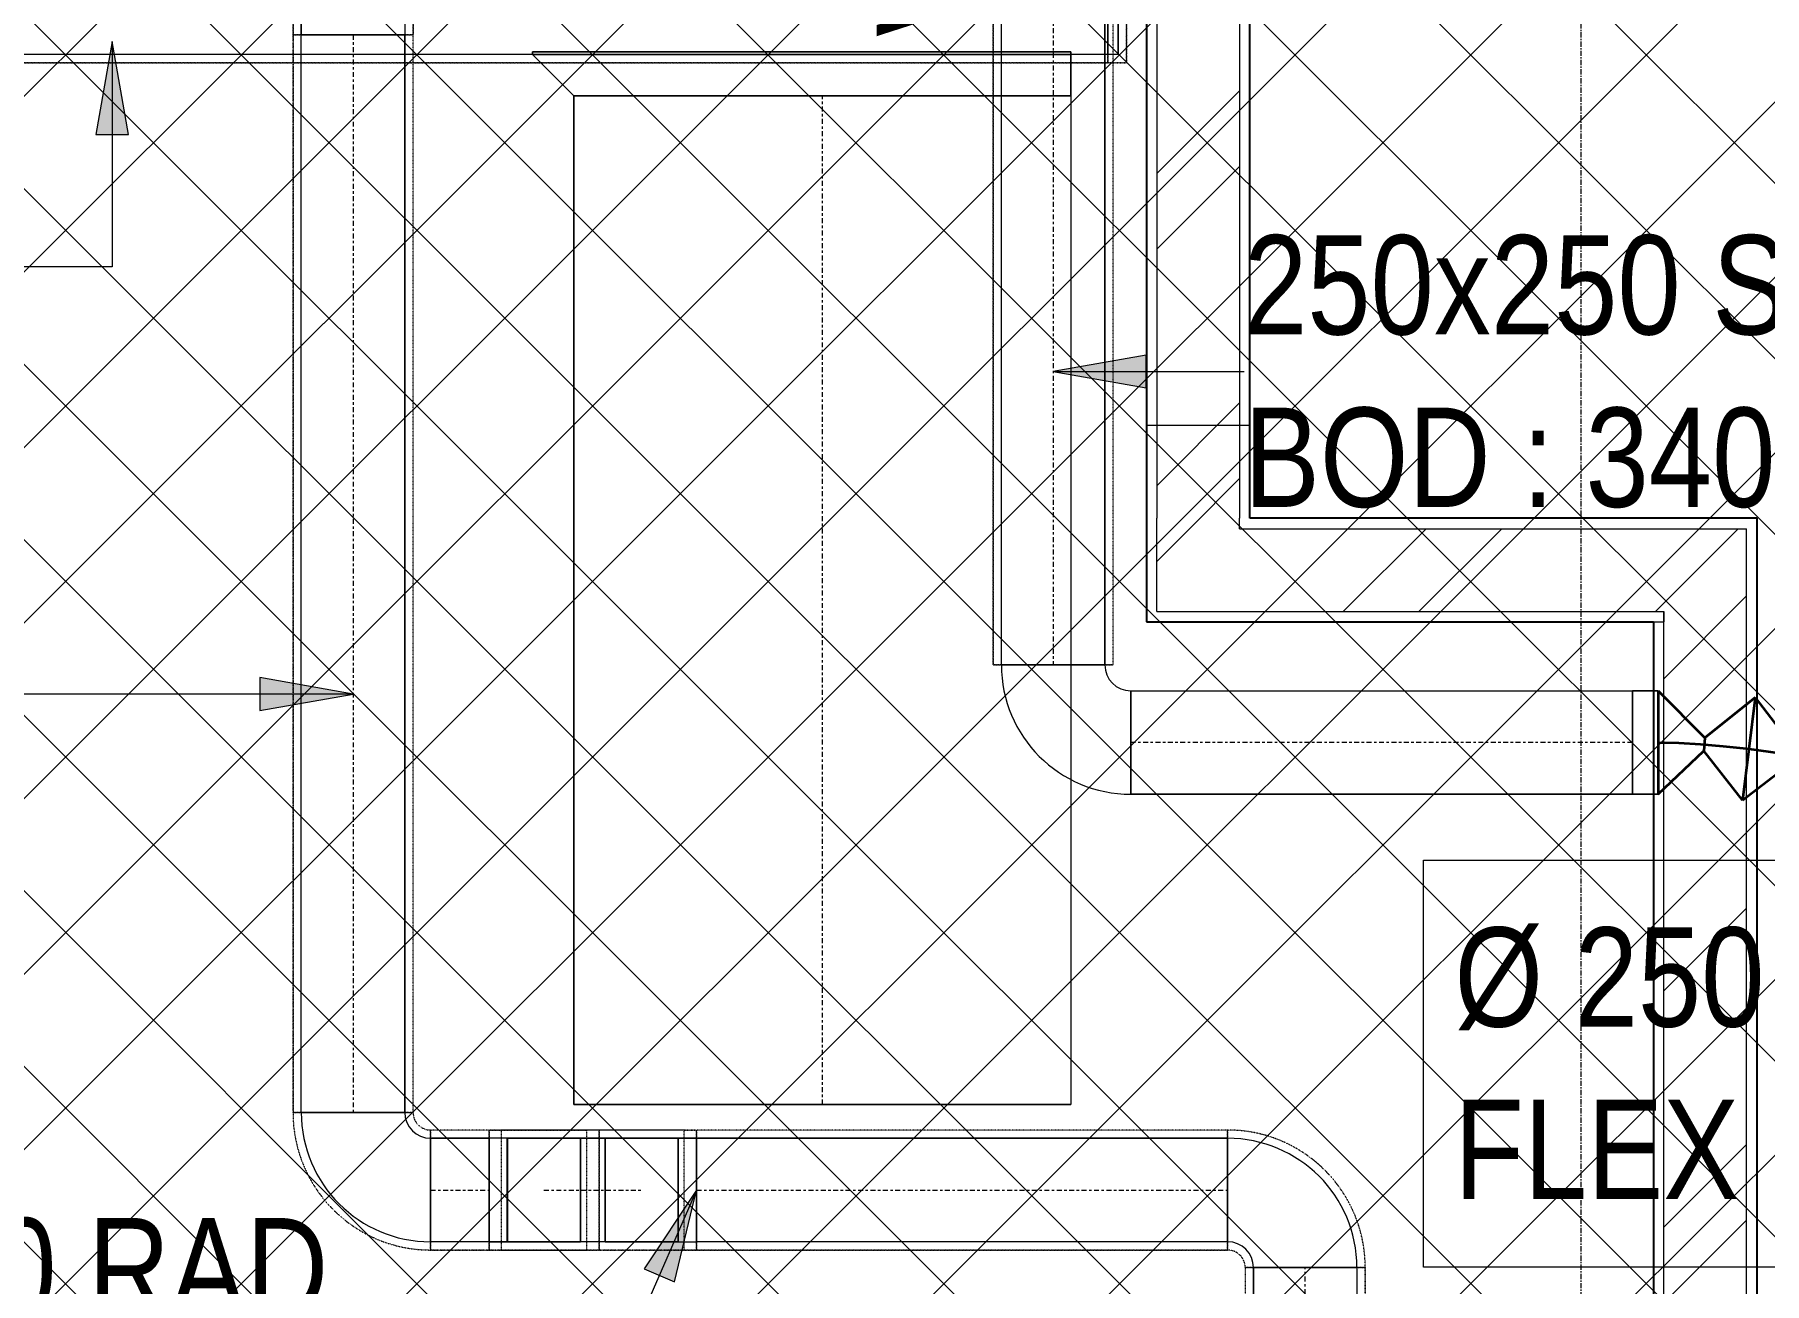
# Model space of a CAD drawing. Header units: inches. Extents: x -83664 to 20107, y -47222 to 19398.
# Drawn here: x -49708 to -45529, y -16489 to -13470 of the extents above; entities that cross this region are included whole.
import ezdxf

# ---------------------------------------------------------------- set-up
doc = ezdxf.new("R2010")
doc.units = ezdxf.units.IN
doc.header["$MEASUREMENT"] = 0
for name, pattern in [('Center', [29.999999, 12, -6, 6, -6]), ('Grid Line', [22.225, 12.7, -3.175, 3.175, -3.175]), ('Hidden 0_50', [1.0584, 0.5292, -0.5292])]:
    doc.linetypes.add(name, pattern=pattern)
for name, color, linetype, lineweight in [('A-DETL-GENF', 7, 'Continuous', 9), ('A-WALL', 7, 'Continuous', 9), ('A-WALL-PATT', 7, 'Continuous', 25), ('G-ANNO-TEXT', 7, 'Continuous', 9), ('M-HVAC-DUCT-CNTR', 7, 'Center', 9), ('M-HVAC-DUCT-IDEN', 7, 'Continuous', 18), ('S-GRID', 7, 'Continuous', 9)]:
    doc.layers.add(name, color=color, linetype=linetype, lineweight=lineweight)
doc.layers.add('M-HVAC-DUCT', color=7, linetype='Continuous', lineweight=9, true_color=0xffe97f)
doc.layers.add('M-HVAC-DUCT-PATT', color=7, linetype='Continuous', lineweight=35, true_color=0x007f00)
doc.styles.add('Arial Narrow_21', font='ARIALN.TTF', dxfattribs={"height": 240})
pattern_1 = [(0, (0, 0), (1219.2, 304.8), [50.292, -864.108, 50.292, -864.108, -4876.8]), (0, (0, 0), (1219.2, 304.8), [-1828.8, 50.292, -1778.508, 50.292, -864.108, -2133.6]), (0, (0, 0), (1219.2, 304.8), [-4572, 50.292, -559.308, 50.292, -1473.708]), (120, (457.2, 152.4), (-873.56454, 903.4582), [50.292, -864.108, 50.292, -864.108, -4876.8]), (120, (457.2, 152.4), (-873.56454, 903.4582), [-1828.8, 50.292, -1778.508, 50.292, -864.108, -2133.6]), (120, (457.2, 152.4), (-873.56454, 903.4582), [-4572, 50.292, -559.308, 50.292, -1473.708]), (240, (609.6, 762), (-345.63546, -1208.2582), [50.292, -864.108, 50.292, -864.108, -4876.8]), (240, (609.6, 762), (-345.63546, -1208.2582), [-1828.8, 50.292, -1778.508, 50.292, -864.108, -2133.6]), (240, (609.6, 762), (-345.63546, -1208.2582), [-4572, 50.292, -559.308, 50.292, -1473.708])]
pattern_2 = [(45, (0, 0), (-377.1708, 377.1708), []), (45, (0, 571.5), (-377.1708, 377.1708), [])]

# ---------------------------------------------------------------- blocks, each defined once
blk = doc.blocks.new('M_Rec Endcap - Standard-V94-FIRST FLOOR AC CONDITIONING LAYOUT - PART A')
at = {"layer": 'M-HVAC-DUCT', "color": 6, "true_color": 0xff00ff}
for p, q in [((0, 725), (0, -725)), ((0, -725), (0, 725)), ((0, 725), (25, 725)), ((25, 725), (0, 725)), ((25, 725), (25, -725)), ((25, -725), (25, 725)), ((25, -725), (0, -725)), ((25, -725), (0, -725))]:
    blk.add_line(p, q, dxfattribs=at)
blk = doc.blocks.new('TEMW-ME-DMP-Volume Control Damper - Standard-7399624-FIRST FLOOR AC CONDITIONING LAYOUT - PART A')
at = {"layer": 'M-HVAC-DUCT', "color": 6, "true_color": 0xff00ff}
for p, q in [((-165.1, 163.1), (-165.1, 169.45)), ((-152.4, 169.45), (-165.1, 169.45)), ((0, 169.45), (-152.4, 169.45)), ((-152.4, 169.45), (0, 169.45)), ((12.7, 169.45), (0, 169.45)), ((12.7, 169.45), (12.7, 163.1)), ((-165.1, 163.1), (-152.4, 163.1)), ((0, 163.1), (-152.4, 163.1)), ((-152.4, 163.1), (0, 163.1)), ((-6.35, 125), (-6.35, 163.1)), ((6.35, 163.1), (-6.35, 163.1)), ((6.35, 163.1), (-6.35, 163.1)), ((0, 163.1), (12.7, 163.1)), ((6.35, 163.1), (6.35, 125)), ((-76.2, 125), (-76.2, -125)), ((-76.2, -125), (-76.2, 125)), ((76.2, 125), (-76.2, 125)), ((-76.2, 125), (76.2, 125)), ((-76.2, 125), (76.2, 125)), ((-6.35, 125), (6.35, 125)), ((-6.35, 125), (6.35, 125)), ((76.2, 125), (76.2, -125)), ((76.2, -125), (76.2, 125)), ((-76.2, -125), (76.2, -125)), ((-76.2, -125), (76.2, -125)), ((-76.2, -125), (76.2, -125))]:
    blk.add_line(p, q, dxfattribs=at)
blk = doc.blocks.new('M_Rec Tap - Beveled - Standard-8348708-FIRST FLOOR AC CONDITIONING LAYOUT - PART A')
at = {"layer": 'M-HVAC-DUCT', "color": 6, "true_color": 0xff00ff}
for p, q in [((100, 600), (-6.096, 600)), ((-6.096, 600), (100, 600)), ((-6.096, 600), (-6.096, -700)), ((-6.096, -700), (-6.096, 600)), ((100, 600), (100, -600)), ((100, -600), (100, 600)), ((0, -700), (100, -600)), ((0, -700), (100, -600)), ((-6.096, -700), (0, -700)), ((0, -700), (-6.096, -700))]:
    blk.add_line(p, q, dxfattribs=at)
blk = doc.blocks.new('M_Rectangular to Round Transition - Angle - 45 Degree-V158-FIRST FLOOR AC CONDITIONING LAYOUT - PART A')
at = {"layer": 'M-HVAC-DUCT', "color": 30, "true_color": 0xff7f00}
for p, q in [((0, 125), (62.5, 125)), ((62.5, 125), (0, 125)), ((0, 125), (0, -125)), ((0, -125), (0, 125)), ((62.5, 0), (62.5, 125)), ((62.5, 0), (62.5, 125)), ((62.5, -125), (62.5, 0)), ((62.5, -125), (62.5, 0)), ((0, -125), (62.5, -125)), ((62.5, -125), (0, -125))]:
    blk.add_line(p, q, dxfattribs=at)
blk = doc.blocks.new('M_Rec Elbow - Radius - 0_75W-7373917-FIRST FLOOR AC CONDITIONING LAYOUT - PART A')
at = {"layer": 'M-HVAC-DUCT', "color": 30, "true_color": 0xff7f00}
for p, q in [((-125, 187.5), (125, 187.5)), ((125, 187.5), (-125, 187.5)), ((-187.5, 125), (-187.5, -125)), ((-187.5, -125), (-187.5, 125))]:
    blk.add_line(p, q, dxfattribs=at)
for radius in [62.5, 62.5, 312.5, 312.5]:
    blk.add_arc((-187.5, 187.5), radius, 270, 0, dxfattribs=at)
blk = doc.blocks.new('M_Rec Elbow - Radius - 0_75W-V97-FIRST FLOOR AC CONDITIONING LAYOUT - PART A')
at = {"layer": 'M-HVAC-DUCT', "color": 6, "true_color": 0xff00ff}
for p, q in [((-125, 187.5), (125, 187.5)), ((125, 187.5), (-125, 187.5)), ((-187.5, 125), (-187.5, -125)), ((-187.5, -125), (-187.5, 125))]:
    blk.add_line(p, q, dxfattribs=at)
for radius in [62.5, 62.5, 312.5, 312.5]:
    blk.add_arc((-187.5, 187.5), radius, 270, 0, dxfattribs=at)
blk = doc.blocks.new('M_Rec Elbow - Radius - 0_75W-8296107-FIRST FLOOR AC CONDITIONING LAYOUT - PART A')
at = {"layer": 'M-HVAC-DUCT', "color": 6, "true_color": 0xff00ff}
for p, q in [((102269.7, 88620.8), (102519.7, 88620.8)), ((102519.7, 88620.8), (102269.7, 88620.8)), ((102269.7, 88620.8), (102269.7, 88576.6)), ((102269.7, 88399.8), (102269.7, 88620.8)), ((102519.7, 88576.6), (102519.7, 88620.8)), ((102519.7, 88399.8), (102519.7, 88620.8)), ((102269.7, 88576.6), (102269.7, 88399.8)), ((102519.7, 88576.6), (102269.7, 88576.6)), ((102519.7, 88399.8), (102519.7, 88576.6)), ((102269.7, 88399.8), (102519.7, 88399.8))]:
    blk.add_line(p, q, dxfattribs=at)
blk = doc.blocks.new('M_Rec Elbow - Radius - 0_75W-V152-FIRST FLOOR AC CONDITIONING LAYOUT - PART A')
at = {"layer": 'M-HVAC-DUCT', "color": 6, "true_color": 0xff00ff}
for p, q in [((102269.7, 87689.7), (102269.7, 87866.5)), ((102269.7, 87866.5), (102519.7, 87866.5)), ((102269.7, 87866.5), (102269.7, 87645.5)), ((102519.7, 87866.5), (102519.7, 87689.7)), ((102519.7, 87866.5), (102519.7, 87645.5)), ((102519.7, 87689.7), (102269.7, 87689.7)), ((102269.7, 87689.7), (102269.7, 87645.5)), ((102519.7, 87645.5), (102519.7, 87689.7)), ((102519.7, 87645.5), (102269.7, 87645.5)), ((102269.7, 87645.5), (102519.7, 87645.5))]:
    blk.add_line(p, q, dxfattribs=at)
blk = doc.blocks.new('TEMW-SMBZ-HO-BM-HVAC-00002_rvt-1-FIRST FLOOR AC CONDITIONING LAYOUT - PART A')
at = {"layer": 'M-HVAC-DUCT', "color": 6, "linetype": 'Hidden 0_50', "true_color": 0xff00ff}
for p, q in [((104341.5, 84833.9), (104341.5, 86323.9)), ((104341.5, 86323.9), (104341.5, 84833.9)), ((104341.5, 84833.9), (104341.5, 86323.9)), ((104341.5, 86323.9), (104341.5, 84833.9)), ((104386.5, 84833.9), (104386.5, 86323.9)), ((104386.5, 86323.9), (104386.5, 84833.9)), ((102373, 85053.7), (102373, 84901.3)), ((102373, 84901.3), (102373, 85053.7)), ((102663, 84901.3), (102663, 85053.7)), ((102663, 85053.7), (102663, 84901.3)), ((102373, 84901.3), (102663, 84901.3)), ((102663, 84901.3), (102373, 84901.3)), ((102373, 84901.3), (102663, 84901.3)), ((102663, 84901.3), (102373, 84901.3)), ((102373, 84901.3), (102373, 82296.9)), ((102373, 82296.9), (102373, 84901.3)), ((102663, 82296.9), (102663, 84901.3)), ((102663, 82296.9), (102663, 84901.3)), ((100591.4, 84833.9), (104341.5, 84833.9)), ((104341.5, 84833.9), (100591.4, 84833.9)), ((104386.5, 84833.9), (104341.5, 84833.9)), ((104341.5, 84833.9), (104386.5, 84833.9)), ((102373, 82296.9), (102663, 82296.9)), ((102663, 82296.9), (102373, 82296.9)), ((102663, 82296.9), (102373, 82296.9)), ((102373, 82296.9), (102663, 82296.9)), ((102705.5, 81964.4), (102705.5, 82254.4)), ((102705.5, 82254.4), (102705.5, 81964.4)), ((102705.5, 81964.4), (102705.5, 82254.4)), ((102705.5, 82254.4), (102705.5, 81964.4)), ((102846.6, 82254.4), (102705.5, 82254.4)), ((102846.6, 82254.4), (102705.5, 82254.4)), ((102846.6, 81964.4), (102846.6, 82254.4)), ((102846.6, 82254.4), (102846.6, 81964.4)), ((103081.7, 82254.4), (102846.6, 82254.4)), ((102846.6, 82254.4), (102876.6, 82254.4)), ((102846.6, 82254.4), (102846.6, 81964.4)), ((102846.6, 82254.4), (102846.6, 81964.4)), ((102876.6, 82254.4), (103081.7, 82254.4)), ((102876.6, 81964.4), (102876.6, 82254.4)), ((102876.6, 81964.4), (102876.6, 82254.4)), ((102876.6, 82254.4), (103081.7, 82254.4)), ((103112.8, 82254.4), (102876.6, 82254.4)), ((103081.7, 82254.4), (103081.7, 81964.4)), ((103081.7, 82254.4), (103081.7, 81964.4)), ((103317.8, 82254.4), (103081.7, 82254.4)), ((103317.8, 82254.4), (103112.8, 82254.4)), ((103112.8, 82254.4), (103112.8, 81964.4)), ((103317.8, 82254.4), (103112.8, 82254.4)), ((103347.9, 82254.4), (103112.8, 82254.4)), ((103112.8, 81964.4), (103112.8, 82254.4)), ((103317.8, 81964.4), (103317.8, 82254.4)), ((103317.8, 82254.4), (103347.9, 82254.4)), ((103317.8, 81964.4), (103317.8, 82254.4)), ((103347.9, 81964.4), (103347.9, 82254.4)), ((103347.9, 82254.4), (103347.9, 81964.4)), ((104630.5, 82254.4), (103347.9, 82254.4)), ((104630.5, 82254.4), (103347.9, 82254.4)), ((103347.9, 82254.4), (103347.9, 81964.4)), ((103347.9, 81964.4), (103347.9, 82254.4)), ((104630.5, 81964.4), (104630.5, 82254.4)), ((104630.5, 82254.4), (104630.5, 81964.4)), ((104630.5, 82254.4), (104630.5, 81964.4)), ((104630.5, 81964.4), (104630.5, 82254.4)), ((102705.5, 81964.4), (102846.6, 81964.4)), ((102846.6, 81964.4), (102705.5, 81964.4)), ((102876.6, 81964.4), (102846.6, 81964.4)), ((102846.6, 81964.4), (103081.7, 81964.4)), ((103081.7, 81964.4), (102876.6, 81964.4)), ((103081.7, 81964.4), (102876.6, 81964.4)), ((102876.6, 81964.4), (103112.8, 81964.4)), ((103317.8, 81964.4), (103081.7, 81964.4)), ((103112.8, 81964.4), (103317.8, 81964.4)), ((103112.8, 81964.4), (103347.9, 81964.4)), ((103112.8, 81964.4), (103317.8, 81964.4)), ((103347.9, 81964.4), (103317.8, 81964.4)), ((103347.9, 81964.4), (104630.5, 81964.4)), ((104630.5, 81964.4), (103347.9, 81964.4)), ((104963, 81921.9), (104673, 81921.9)), ((104673, 81921.9), (104963, 81921.9)), ((104673, 81921.9), (104673, 78888)), ((104673, 81921.9), (104673, 78888)), ((104673, 81921.9), (104963, 81921.9)), ((104963, 81921.9), (104673, 81921.9)), ((104963, 78888), (104963, 81921.9)), ((104963, 81921.9), (104963, 78888))]:
    blk.add_line(p, q, dxfattribs=at)
at = {"layer": 'M-HVAC-DUCT', "color": 6, "true_color": 0xff00ff}
for p, q in [((104341.5, 86303.9), (104341.5, 84853.9)), ((104341.5, 84853.9), (104341.5, 86303.9)), ((102643, 84901.3), (102393, 84901.3)), ((102393, 84901.3), (102643, 84901.3)), ((102393, 82296.9), (102393, 84901.3)), ((102393, 82296.9), (102393, 84901.3)), ((102643, 84901.3), (102643, 82296.9)), ((102643, 82296.9), (102643, 84901.3)), ((104341.5, 84853.9), (100591.4, 84853.9)), ((104341.5, 84853.9), (100591.4, 84853.9)), ((102951.7, 84860), (102951.7, 84853.9)), ((104251.7, 84860), (102951.7, 84860)), ((102951.7, 84860), (104251.7, 84860)), ((102951.7, 84853.9), (102951.7, 84860)), ((104251.7, 84853.9), (102951.7, 84853.9)), ((102951.7, 84853.9), (104251.7, 84853.9)), ((104251.7, 84853.9), (104251.7, 84860)), ((104251.7, 84860), (104251.7, 84853.9)), ((103051.7, 84753.9), (104251.7, 84753.9)), ((104251.7, 84753.9), (103051.7, 84753.9)), ((103051.7, 82316), (103051.7, 84753.9)), ((103051.7, 84753.9), (103051.7, 82316)), ((104251.7, 84753.9), (104251.7, 82316)), ((104251.7, 84753.9), (104251.7, 82316)), ((103051.7, 82316), (104251.7, 82316)), ((104251.7, 82316), (103051.7, 82316)), ((102643, 82296.9), (102393, 82296.9)), ((102393, 82296.9), (102643, 82296.9)), ((102705.5, 82234.4), (102705.5, 81984.4)), ((102705.5, 81984.4), (102705.5, 82234.4)), ((102705.5, 82234.4), (102846.6, 82234.4)), ((102846.6, 82234.4), (102705.5, 82234.4)), ((102846.6, 82234.4), (102846.6, 81984.4)), ((102846.6, 81984.4), (102846.6, 82234.4)), ((102890.7, 81984.4), (102890.7, 82234.4)), ((102890.7, 82234.4), (103067.5, 82234.4)), ((103126.9, 82234.4), (102890.7, 82234.4)), ((103067.5, 82234.4), (103067.5, 81984.4)), ((103067.5, 82234.4), (103303.7, 82234.4)), ((103303.7, 82234.4), (103126.9, 82234.4)), ((103126.9, 82234.4), (103126.9, 81984.4)), ((103303.7, 81984.4), (103303.7, 82234.4)), ((103347.9, 82234.4), (103347.9, 81984.4)), ((103347.9, 81984.4), (103347.9, 82234.4)), ((103347.9, 82234.4), (104630.5, 82234.4)), ((104630.5, 82234.4), (103347.9, 82234.4)), ((104630.5, 82234.4), (104630.5, 81984.4)), ((104630.5, 81984.4), (104630.5, 82234.4)), ((102846.6, 81984.4), (102705.5, 81984.4)), ((102846.6, 81984.4), (102705.5, 81984.4)), ((103067.5, 81984.4), (102890.7, 81984.4)), ((103126.9, 81984.4), (102890.7, 81984.4)), ((103303.7, 81984.4), (103067.5, 81984.4)), ((103126.9, 81984.4), (103303.7, 81984.4)), ((104630.5, 81984.4), (103347.9, 81984.4)), ((104630.5, 81984.4), (103347.9, 81984.4)), ((104693, 81921.9), (104943, 81921.9)), ((104943, 81921.9), (104693, 81921.9)), ((104693, 78888), (104693, 81921.9)), ((104693, 81921.9), (104693, 78888)), ((104943, 81921.9), (104943, 78888)), ((104943, 81921.9), (104943, 78888))]:
    blk.add_line(p, q, dxfattribs=at)
at = {"layer": 'M-HVAC-DUCT', "color": 30, "linetype": 'Hidden 0_50', "true_color": 0xff7f00}
for p, q in [((104064.1, 85187.3), (104064.1, 83378.4)), ((104064.1, 83378.4), (104064.1, 85187.3)), ((104354.1, 83378.4), (104354.1, 85187.3)), ((104354.1, 83378.4), (104354.1, 85187.3)), ((104064.1, 83378.4), (104354.1, 83378.4)), ((104354.1, 83378.4), (104064.1, 83378.4))]:
    blk.add_line(p, q, dxfattribs=at)
at = {"layer": 'M-HVAC-DUCT', "color": 30, "true_color": 0xff7f00}
for p, q in [((104084.1, 83378.4), (104084.1, 85187.3)), ((104084.1, 83378.4), (104084.1, 85187.3)), ((104334.1, 85187.3), (104334.1, 83378.4)), ((104334.1, 83378.4), (104334.1, 85187.3)), ((104334.1, 83378.4), (104084.1, 83378.4)), ((104084.1, 83378.4), (104334.1, 83378.4)), ((104396.6, 83065.9), (104396.6, 83315.9)), ((104396.6, 83315.9), (104396.6, 83065.9)), ((104396.6, 83315.9), (105608.3, 83315.9)), ((104396.6, 83315.9), (105608.3, 83315.9)), ((105608.3, 83065.9), (105608.3, 83315.9)), ((105608.3, 83315.9), (105608.3, 83065.9)), ((105608.3, 83065.9), (104396.6, 83065.9)), ((104396.6, 83065.9), (105608.3, 83065.9))]:
    blk.add_line(p, q, dxfattribs=at)
at = {"layer": 'M-HVAC-DUCT', "color": 6, "linetype": 'Hidden 0_50', "true_color": 0xff00ff}
for centre, radius, start, end in [((102705.5, 82296.9), 332.5, 180, 270), ((102705.5, 82296.9), 332.5, 180, 270), ((102705.5, 82296.9), 42.5, 180, 270), ((102705.5, 82296.9), 42.5, 180, 270), ((104630.5, 81921.9), 332.5, 0, 90), ((104630.5, 81921.9), 332.5, 0, 90), ((104630.5, 81921.9), 42.5, 0, 90), ((104630.5, 81921.9), 42.5, 0, 90)]:
    blk.add_arc(centre, radius, start, end, dxfattribs=at)
at = {"layer": 'M-HVAC-DUCT-CNTR', "color": 30, "true_color": 0xff7f00}
for p, q in [((104209.1, 85187.3), (104209.1, 83378.4)), ((105608.3, 83190.9), (104396.6, 83190.9))]:
    blk.add_line(p, q, dxfattribs=at)
at = {"layer": 'M-HVAC-DUCT-CNTR', "color": 6, "true_color": 0xff00ff}
for p, q in [((102518, 84901.3), (102518, 82296.9)), ((103651.7, 82316), (103651.7, 84753.9)), ((102705.5, 82109.4), (102846.6, 82109.4)), ((102979.1, 82109.4), (103215.3, 82109.4)), ((103347.9, 82109.4), (104630.5, 82109.4)), ((104818, 78888), (104818, 81921.9))]:
    blk.add_line(p, q, dxfattribs=at)
at = {"layer": 'M-HVAC-DUCT-CNTR', "color": 30, "linetype": 'Continuous', "lineweight": 35, "true_color": 0xff7f00}
blk.add_open_spline([(105670.8, 83190.9), (106189.5, 83190.9), (107159.8, 82849.8), (107159.8, 82849.8)], degree=3, dxfattribs=at)
at = {"layer": 'M-HVAC-DUCT-PATT', "color": 30, "true_color": 0xff7f00}
for p, q in [((105670.8, 83315.9), (105783.5, 83202)), ((105670.8, 83315.9), (105670.8, 83065.9)), ((105670.8, 83315.9), (105670.8, 83065.9)), ((105904.7, 83299.6), (105783.5, 83202)), ((105904.7, 83299.6), (105874, 83051.5)), ((105904.7, 83299.6), (105874, 83051.5)), ((105904.7, 83299.6), (105999.9, 83175.3)), ((105783.5, 83202), (105781, 83171)), ((105670.8, 83065.9), (105781, 83171)), ((105874, 83051.5), (105781, 83171)), ((105874, 83051.5), (105995, 83144.6))]:
    blk.add_line(p, q, dxfattribs=at)
at = {"layer": 'M-HVAC-DUCT', "color": 6, "linetype": 'Hidden 0_50', "lineweight": 9, "true_color": 0xff00ff}
for name, p in [('M_Rec Endcap - Standard-V94-FIRST FLOOR AC CONDITIONING LAYOUT - PART A', (104341.5, 85578.9)), ('M_Rectangular to Round Transition - Angle - 45 Degree-V158-FIRST FLOOR AC CONDITIONING LAYOUT - PART A', (105608.3, 83190.9))]:
    blk.add_blockref(name, p, dxfattribs=at)
at = {"layer": 'M-HVAC-DUCT', "color": 6, "linetype": 'Hidden 0_50', "lineweight": 9, "true_color": 0xff00ff, "extrusion": (0, 0, -1), "rotation": 270}
blk.add_blockref('TEMW-ME-DMP-Volume Control Damper - Standard-7399624-FIRST FLOOR AC CONDITIONING LAYOUT - PART A', (-102518, 84977.5), dxfattribs=at)
at = {"layer": 'M-HVAC-DUCT', "color": 6, "linetype": 'Hidden 0_50', "lineweight": 9, "true_color": 0xff00ff}
for name, p, rotation in [('M_Rec Tap - Beveled - Standard-8348708-FIRST FLOOR AC CONDITIONING LAYOUT - PART A', (103651.7, 84853.9), 270), ('M_Rec Elbow - Radius - 0_75W-7373917-FIRST FLOOR AC CONDITIONING LAYOUT - PART A', (104209.1, 83190.9), 270), ('M_Rec Elbow - Radius - 0_75W-V97-FIRST FLOOR AC CONDITIONING LAYOUT - PART A', (102518, 82109.4), 270), ('M_Rec Elbow - Radius - 0_75W-8296107-FIRST FLOOR AC CONDITIONING LAYOUT - PART A', (191467.4, -20285.3), 90), ('M_Rec Elbow - Radius - 0_75W-V152-FIRST FLOOR AC CONDITIONING LAYOUT - PART A', (190993.4, -20285.3), 90), ('M_Rec Elbow - Radius - 0_75W-V97-FIRST FLOOR AC CONDITIONING LAYOUT - PART A', (104818, 82109.4), 90)]:
    blk.add_blockref(name, p, dxfattribs=dict(at, rotation=rotation))
blk = doc.blocks.new('TEMW-SMBZ-HO-BM-HVAC-00002_rvt-2-FIRST FLOOR AC CONDITIONING LAYOUT - PART A')
at = {"layer": 'M-HVAC-DUCT', "color": 6, "linetype": 'Hidden 0_50', "true_color": 0xff00ff}
for p, q in [((104341.5, 84833.9), (104341.5, 86323.9)), ((104341.5, 86323.9), (104341.5, 84833.9)), ((104341.5, 84833.9), (104341.5, 86323.9)), ((104341.5, 86323.9), (104341.5, 84833.9)), ((104386.5, 84833.9), (104386.5, 86323.9)), ((104386.5, 86323.9), (104386.5, 84833.9)), ((102373, 85053.7), (102373, 84901.3)), ((102373, 84901.3), (102373, 85053.7)), ((102663, 84901.3), (102663, 85053.7)), ((102663, 85053.7), (102663, 84901.3)), ((102373, 84901.3), (102663, 84901.3)), ((102663, 84901.3), (102373, 84901.3)), ((102373, 84901.3), (102663, 84901.3)), ((102663, 84901.3), (102373, 84901.3)), ((102373, 84901.3), (102373, 82296.9)), ((102373, 82296.9), (102373, 84901.3)), ((102663, 82296.9), (102663, 84901.3)), ((102663, 82296.9), (102663, 84901.3)), ((100591.4, 84833.9), (104341.5, 84833.9)), ((104341.5, 84833.9), (100591.4, 84833.9)), ((104386.5, 84833.9), (104341.5, 84833.9)), ((104341.5, 84833.9), (104386.5, 84833.9)), ((102373, 82296.9), (102663, 82296.9)), ((102663, 82296.9), (102373, 82296.9)), ((102663, 82296.9), (102373, 82296.9)), ((102373, 82296.9), (102663, 82296.9)), ((102705.5, 81964.4), (102705.5, 82254.4)), ((102705.5, 82254.4), (102705.5, 81964.4)), ((102705.5, 81964.4), (102705.5, 82254.4)), ((102705.5, 82254.4), (102705.5, 81964.4)), ((102846.6, 82254.4), (102705.5, 82254.4)), ((102846.6, 82254.4), (102705.5, 82254.4)), ((102846.6, 81964.4), (102846.6, 82254.4)), ((102846.6, 82254.4), (102846.6, 81964.4)), ((103081.7, 82254.4), (102846.6, 82254.4)), ((102846.6, 82254.4), (102876.6, 82254.4)), ((102846.6, 82254.4), (102846.6, 81964.4)), ((102846.6, 82254.4), (102846.6, 81964.4)), ((102876.6, 82254.4), (103081.7, 82254.4)), ((102876.6, 81964.4), (102876.6, 82254.4)), ((102876.6, 81964.4), (102876.6, 82254.4)), ((102876.6, 82254.4), (103081.7, 82254.4)), ((103112.8, 82254.4), (102876.6, 82254.4)), ((103081.7, 82254.4), (103081.7, 81964.4)), ((103081.7, 82254.4), (103081.7, 81964.4)), ((103317.8, 82254.4), (103081.7, 82254.4)), ((103317.8, 82254.4), (103112.8, 82254.4)), ((103112.8, 82254.4), (103112.8, 81964.4)), ((103317.8, 82254.4), (103112.8, 82254.4)), ((103347.9, 82254.4), (103112.8, 82254.4)), ((103112.8, 81964.4), (103112.8, 82254.4)), ((103317.8, 81964.4), (103317.8, 82254.4)), ((103317.8, 82254.4), (103347.9, 82254.4)), ((103317.8, 81964.4), (103317.8, 82254.4)), ((103347.9, 81964.4), (103347.9, 82254.4)), ((103347.9, 82254.4), (103347.9, 81964.4)), ((104630.5, 82254.4), (103347.9, 82254.4)), ((104630.5, 82254.4), (103347.9, 82254.4)), ((103347.9, 82254.4), (103347.9, 81964.4)), ((103347.9, 81964.4), (103347.9, 82254.4)), ((104630.5, 81964.4), (104630.5, 82254.4)), ((104630.5, 82254.4), (104630.5, 81964.4)), ((104630.5, 82254.4), (104630.5, 81964.4)), ((104630.5, 81964.4), (104630.5, 82254.4)), ((102705.5, 81964.4), (102846.6, 81964.4)), ((102846.6, 81964.4), (102705.5, 81964.4)), ((102876.6, 81964.4), (102846.6, 81964.4)), ((102846.6, 81964.4), (103081.7, 81964.4)), ((103081.7, 81964.4), (102876.6, 81964.4)), ((103081.7, 81964.4), (102876.6, 81964.4)), ((102876.6, 81964.4), (103112.8, 81964.4)), ((103317.8, 81964.4), (103081.7, 81964.4)), ((103112.8, 81964.4), (103317.8, 81964.4)), ((103112.8, 81964.4), (103347.9, 81964.4)), ((103112.8, 81964.4), (103317.8, 81964.4)), ((103347.9, 81964.4), (103317.8, 81964.4)), ((103347.9, 81964.4), (104630.5, 81964.4)), ((104630.5, 81964.4), (103347.9, 81964.4)), ((104963, 81921.9), (104673, 81921.9)), ((104673, 81921.9), (104963, 81921.9)), ((104673, 81921.9), (104673, 78888)), ((104673, 81921.9), (104673, 78888)), ((104673, 81921.9), (104963, 81921.9)), ((104963, 81921.9), (104673, 81921.9)), ((104963, 78888), (104963, 81921.9)), ((104963, 81921.9), (104963, 78888))]:
    blk.add_line(p, q, dxfattribs=at)
at = {"layer": 'M-HVAC-DUCT', "color": 6, "true_color": 0xff00ff}
for p, q in [((104341.5, 86303.9), (104341.5, 84853.9)), ((104341.5, 84853.9), (104341.5, 86303.9)), ((102643, 84901.3), (102393, 84901.3)), ((102393, 84901.3), (102643, 84901.3)), ((102393, 82296.9), (102393, 84901.3)), ((102393, 82296.9), (102393, 84901.3)), ((102643, 84901.3), (102643, 82296.9)), ((102643, 82296.9), (102643, 84901.3)), ((104341.5, 84853.9), (100591.4, 84853.9)), ((104341.5, 84853.9), (100591.4, 84853.9)), ((102951.7, 84860), (102951.7, 84853.9)), ((104251.7, 84860), (102951.7, 84860)), ((102951.7, 84860), (104251.7, 84860)), ((102951.7, 84853.9), (102951.7, 84860)), ((104251.7, 84853.9), (102951.7, 84853.9)), ((102951.7, 84853.9), (104251.7, 84853.9)), ((104251.7, 84853.9), (104251.7, 84860)), ((104251.7, 84860), (104251.7, 84853.9)), ((103051.7, 84753.9), (104251.7, 84753.9)), ((104251.7, 84753.9), (103051.7, 84753.9)), ((103051.7, 82316), (103051.7, 84753.9)), ((103051.7, 84753.9), (103051.7, 82316)), ((104251.7, 84753.9), (104251.7, 82316)), ((104251.7, 84753.9), (104251.7, 82316)), ((103051.7, 82316), (104251.7, 82316)), ((104251.7, 82316), (103051.7, 82316)), ((102643, 82296.9), (102393, 82296.9)), ((102393, 82296.9), (102643, 82296.9)), ((102705.5, 82234.4), (102705.5, 81984.4)), ((102705.5, 81984.4), (102705.5, 82234.4)), ((102705.5, 82234.4), (102846.6, 82234.4)), ((102846.6, 82234.4), (102705.5, 82234.4)), ((102846.6, 82234.4), (102846.6, 81984.4)), ((102846.6, 81984.4), (102846.6, 82234.4)), ((102890.7, 81984.4), (102890.7, 82234.4)), ((102890.7, 82234.4), (103067.5, 82234.4)), ((103126.9, 82234.4), (102890.7, 82234.4)), ((103067.5, 82234.4), (103067.5, 81984.4)), ((103067.5, 82234.4), (103303.7, 82234.4)), ((103303.7, 82234.4), (103126.9, 82234.4)), ((103126.9, 82234.4), (103126.9, 81984.4)), ((103303.7, 81984.4), (103303.7, 82234.4)), ((103347.9, 82234.4), (103347.9, 81984.4)), ((103347.9, 81984.4), (103347.9, 82234.4)), ((103347.9, 82234.4), (104630.5, 82234.4)), ((104630.5, 82234.4), (103347.9, 82234.4)), ((104630.5, 82234.4), (104630.5, 81984.4)), ((104630.5, 81984.4), (104630.5, 82234.4)), ((102846.6, 81984.4), (102705.5, 81984.4)), ((102846.6, 81984.4), (102705.5, 81984.4)), ((103067.5, 81984.4), (102890.7, 81984.4)), ((103126.9, 81984.4), (102890.7, 81984.4)), ((103303.7, 81984.4), (103067.5, 81984.4)), ((103126.9, 81984.4), (103303.7, 81984.4)), ((104630.5, 81984.4), (103347.9, 81984.4)), ((104630.5, 81984.4), (103347.9, 81984.4)), ((104693, 81921.9), (104943, 81921.9)), ((104943, 81921.9), (104693, 81921.9)), ((104693, 78888), (104693, 81921.9)), ((104693, 81921.9), (104693, 78888)), ((104943, 81921.9), (104943, 78888)), ((104943, 81921.9), (104943, 78888))]:
    blk.add_line(p, q, dxfattribs=at)
at = {"layer": 'M-HVAC-DUCT', "color": 30, "linetype": 'Hidden 0_50', "true_color": 0xff7f00}
for p, q in [((104064.1, 85187.3), (104064.1, 83378.4)), ((104064.1, 83378.4), (104064.1, 85187.3)), ((104354.1, 83378.4), (104354.1, 85187.3)), ((104354.1, 83378.4), (104354.1, 85187.3)), ((104064.1, 83378.4), (104354.1, 83378.4)), ((104354.1, 83378.4), (104064.1, 83378.4))]:
    blk.add_line(p, q, dxfattribs=at)
at = {"layer": 'M-HVAC-DUCT', "color": 30, "true_color": 0xff7f00}
for p, q in [((104084.1, 83378.4), (104084.1, 85187.3)), ((104084.1, 83378.4), (104084.1, 85187.3)), ((104334.1, 85187.3), (104334.1, 83378.4)), ((104334.1, 83378.4), (104334.1, 85187.3)), ((104334.1, 83378.4), (104084.1, 83378.4)), ((104084.1, 83378.4), (104334.1, 83378.4)), ((104396.6, 83065.9), (104396.6, 83315.9)), ((104396.6, 83315.9), (104396.6, 83065.9)), ((104396.6, 83315.9), (105608.3, 83315.9)), ((104396.6, 83315.9), (105608.3, 83315.9)), ((105608.3, 83065.9), (105608.3, 83315.9)), ((105608.3, 83315.9), (105608.3, 83065.9)), ((105608.3, 83065.9), (104396.6, 83065.9)), ((104396.6, 83065.9), (105608.3, 83065.9))]:
    blk.add_line(p, q, dxfattribs=at)
at = {"layer": 'M-HVAC-DUCT', "color": 6, "linetype": 'Hidden 0_50', "true_color": 0xff00ff}
for centre, radius, start, end in [((102705.5, 82296.9), 332.5, 180, 270), ((102705.5, 82296.9), 332.5, 180, 270), ((102705.5, 82296.9), 42.5, 180, 270), ((102705.5, 82296.9), 42.5, 180, 270), ((104630.5, 81921.9), 332.5, 0, 90), ((104630.5, 81921.9), 332.5, 0, 90), ((104630.5, 81921.9), 42.5, 0, 90), ((104630.5, 81921.9), 42.5, 0, 90)]:
    blk.add_arc(centre, radius, start, end, dxfattribs=at)
at = {"layer": 'M-HVAC-DUCT-CNTR', "color": 30, "true_color": 0xff7f00}
for p, q in [((104209.1, 85187.3), (104209.1, 83378.4)), ((105608.3, 83190.9), (104396.6, 83190.9))]:
    blk.add_line(p, q, dxfattribs=at)
at = {"layer": 'M-HVAC-DUCT-CNTR', "color": 6, "true_color": 0xff00ff}
for p, q in [((102518, 84901.3), (102518, 82296.9)), ((103651.7, 82316), (103651.7, 84753.9)), ((102705.5, 82109.4), (102846.6, 82109.4)), ((102979.1, 82109.4), (103215.3, 82109.4)), ((103347.9, 82109.4), (104630.5, 82109.4)), ((104818, 78888), (104818, 81921.9))]:
    blk.add_line(p, q, dxfattribs=at)
at = {"layer": 'M-HVAC-DUCT-CNTR', "color": 30, "linetype": 'Continuous', "lineweight": 35, "true_color": 0xff7f00}
blk.add_open_spline([(105670.8, 83190.9), (106189.5, 83190.9), (107159.8, 82849.8), (107159.8, 82849.8)], degree=3, dxfattribs=at)
at = {"layer": 'M-HVAC-DUCT-PATT', "color": 30, "true_color": 0xff7f00}
for p, q in [((105670.8, 83315.9), (105783.5, 83202)), ((105670.8, 83315.9), (105670.8, 83065.9)), ((105670.8, 83315.9), (105670.8, 83065.9)), ((105904.7, 83299.6), (105783.5, 83202)), ((105904.7, 83299.6), (105874, 83051.5)), ((105904.7, 83299.6), (105874, 83051.5)), ((105904.7, 83299.6), (105999.9, 83175.3)), ((105783.5, 83202), (105781, 83171)), ((105670.8, 83065.9), (105781, 83171)), ((105874, 83051.5), (105781, 83171)), ((105874, 83051.5), (105995, 83144.6))]:
    blk.add_line(p, q, dxfattribs=at)
at = {"layer": 'M-HVAC-DUCT', "color": 6, "linetype": 'Hidden 0_50', "lineweight": 9, "true_color": 0xff00ff}
for name, p in [('M_Rec Endcap - Standard-V94-FIRST FLOOR AC CONDITIONING LAYOUT - PART A', (104341.5, 85578.9)), ('M_Rectangular to Round Transition - Angle - 45 Degree-V158-FIRST FLOOR AC CONDITIONING LAYOUT - PART A', (105608.3, 83190.9))]:
    blk.add_blockref(name, p, dxfattribs=at)
at = {"layer": 'M-HVAC-DUCT', "color": 6, "linetype": 'Hidden 0_50', "lineweight": 9, "true_color": 0xff00ff, "extrusion": (0, 0, -1), "rotation": 270}
blk.add_blockref('TEMW-ME-DMP-Volume Control Damper - Standard-7399624-FIRST FLOOR AC CONDITIONING LAYOUT - PART A', (-102518, 84977.5), dxfattribs=at)
at = {"layer": 'M-HVAC-DUCT', "color": 6, "linetype": 'Hidden 0_50', "lineweight": 9, "true_color": 0xff00ff}
for name, p, rotation in [('M_Rec Tap - Beveled - Standard-8348708-FIRST FLOOR AC CONDITIONING LAYOUT - PART A', (103651.7, 84853.9), 270), ('M_Rec Elbow - Radius - 0_75W-7373917-FIRST FLOOR AC CONDITIONING LAYOUT - PART A', (104209.1, 83190.9), 270), ('M_Rec Elbow - Radius - 0_75W-V97-FIRST FLOOR AC CONDITIONING LAYOUT - PART A', (102518, 82109.4), 270), ('M_Rec Elbow - Radius - 0_75W-8296107-FIRST FLOOR AC CONDITIONING LAYOUT - PART A', (191467.4, -20285.3), 90), ('M_Rec Elbow - Radius - 0_75W-V152-FIRST FLOOR AC CONDITIONING LAYOUT - PART A', (190993.4, -20285.3), 90), ('M_Rec Elbow - Radius - 0_75W-V97-FIRST FLOOR AC CONDITIONING LAYOUT - PART A', (104818, 82109.4), 90)]:
    blk.add_blockref(name, p, dxfattribs=dict(at, rotation=rotation))
blk = doc.blocks.new('SMBZ_Hospital Arch Model_2026_01_29_rvt-1-FIRST FLOOR AC CONDITIONING LAYOUT - PART A')
at = {"layer": 'A-WALL-PATT', "lineweight": 9, "true_color": 0xbbbbbb}
h = blk.add_hatch(dxfattribs=at)
h.set_pattern_fill('FP_12', color=9, style=0, pattern_type=2)
h.set_pattern_definition(pattern_2)
h.paths.add_polyline_path([(104459.4, 83707.7), (104659.4, 83707.7), (104659.4, 86607.7), (104459.4, 86607.7), (104459.4, 83732.7)])
h = blk.add_hatch(dxfattribs=at)
h.set_pattern_fill('FP_13', color=9, style=0, pattern_type=2)
h.set_pattern_definition(pattern_1)
h.paths.add_polyline_path([(104659.4, 83732.7), (104684.4, 83732.7), (104684.4, 86382.7), (104659.4, 86382.7), (104659.4, 83939.4)])
h = blk.add_hatch(dxfattribs=at)
h.set_pattern_fill('FP_12', color=9, style=0, pattern_type=2)
h.set_pattern_definition(pattern_2)
h.paths.add_polyline_path([(105224.9, 83507.7), (105684.4, 83507.7), (105684.4, 83707.7), (104459.4, 83707.7), (104459.4, 83507.7)])
h = blk.add_hatch(dxfattribs=at)
h.set_pattern_fill('FP_13', color=9, style=0, pattern_type=2)
h.set_pattern_definition(pattern_1)
h.paths.add_polyline_path([(105684.4, 83707.7), (105884.4, 83707.7), (105884.4, 83732.7), (104659.4, 83732.7), (104659.4, 83707.7), (105659.4, 83707.7)])
h = blk.add_hatch(dxfattribs=at)
h.set_pattern_fill('FP_12', color=9, style=0, pattern_type=2)
h.set_pattern_definition(pattern_2)
h.paths.add_polyline_path([(105709.4, 57932.7), (105709.4, 59448.1), (105859.4, 59448.1), (105859.4, 57932.7), (105884.4, 57932.7), (105884.4, 83707.7), (105684.4, 83707.7), (105684.4, 57932.7)])
h.paths.add_polyline_path([(105847.3, 62670.6), (105709.4, 62670.6), (105709.4, 64220.6), (105859.4, 64220.6), (105859.4, 62670.6)])
h.paths.add_polyline_path([(105859.4, 65380.5), (105709.4, 65380.5), (105709.4, 65654.5), (105859.4, 65654.5)])
h.paths.add_polyline_path([(105859.4, 66975.6), (105709.4, 66975.6), (105709.4, 67249.6), (105859.4, 67249.6)])
h.paths.add_polyline_path([(105859.4, 76550.8), (105709.4, 76550.8), (105709.4, 78200.8), (105859.4, 78200.8)])
h.paths.add_polyline_path([(105859.4, 80347.3), (105709.4, 80347.3), (105709.4, 81171.3), (105859.4, 81171.3)])
h = blk.add_hatch(dxfattribs=at)
h.set_pattern_fill('FP_13', color=9, style=0, pattern_type=2)
h.set_pattern_definition(pattern_1)
h.paths.add_polyline_path([(105884.4, 57932.7), (105909.4, 57932.7), (105909.4, 83732.7), (105884.4, 83732.7), (105884.4, 58109.2)])
h = blk.add_hatch(dxfattribs=at)
h.set_pattern_fill('FP_13', color=9, style=0, pattern_type=2)
h.set_pattern_definition(pattern_1)
h.paths.add_polyline_path([(105684.4, 57932.7), (105684.4, 83482.7), (105659.4, 83482.7), (105659.4, 57932.7)])
at = {"layer": 'A-WALL', "color": 9, "lineweight": 25, "true_color": 0xbbbbbb}
for p, q in [((104434.4, 86632.7), (104434.4, 83732.7)), ((104684.4, 83732.7), (104684.4, 86382.7)), ((104434.4, 83732.7), (104434.4, 83507.7)), ((105659.4, 83732.7), (104684.4, 83732.7)), ((105884.4, 83732.7), (105659.4, 83732.7)), ((105909.4, 83732.7), (105884.4, 83732.7)), ((105909.4, 61182.7), (105909.4, 83732.7)), ((104434.4, 83507.7), (104434.4, 83482.7)), ((104434.4, 83482.7), (105659.4, 83482.7)), ((105659.4, 83482.7), (105659.4, 80032.7))]:
    blk.add_line(p, q, dxfattribs=at)
at = {"layer": 'A-WALL', "color": 9, "true_color": 0xbbbbbb}
for p, q in [((104459.4, 86607.7), (104459.4, 83732.7)), ((104659.4, 86382.7), (104659.4, 83732.7)), ((104434.4, 86157.7), (104434.4, 83957.7)), ((104684.4, 83957.7), (104684.4, 86157.7)), ((104434.4, 83957.7), (104684.4, 83957.7)), ((104434.4, 83957.7), (104684.4, 83957.7)), ((104434.4, 83957.7), (104434.4, 83732.7)), ((104684.4, 83732.7), (104684.4, 83957.7)), ((104434.4, 83482.7), (104434.4, 83732.7)), ((104459.4, 83707.7), (104459.4, 83732.7)), ((104459.4, 83507.7), (104459.4, 83707.7)), ((104659.4, 83707.7), (104659.4, 83732.7)), ((104659.4, 83707.7), (105659.4, 83707.7)), ((105659.4, 83732.7), (104684.4, 83732.7)), ((105659.4, 83732.7), (105909.4, 83732.7)), ((105659.4, 83707.7), (105684.4, 83707.7)), ((105684.4, 83707.7), (105884.4, 83707.7)), ((105884.4, 61182.7), (105884.4, 83707.7)), ((105909.4, 61182.7), (105909.4, 83732.7)), ((104459.4, 83507.7), (105659.4, 83507.7)), ((105659.4, 83507.7), (105684.4, 83507.7)), ((105684.4, 83482.7), (105684.4, 83507.7)), ((105684.4, 83507.7), (105684.4, 83482.7)), ((104434.4, 83482.7), (105659.4, 83482.7)), ((105659.4, 83482.7), (105659.4, 80032.7)), ((105659.4, 83482.7), (105684.4, 83482.7)), ((105684.4, 61182.7), (105684.4, 83482.7))]:
    blk.add_line(p, q, dxfattribs=at)

msp = doc.modelspace()

# ---------------------------------------------------------------- hatches: boundary and pattern name
at = {"layer": 'A-DETL-GENF', "true_color": 0xff0000}
h = msp.add_hatch(dxfattribs=at)
h.set_pattern_fill('FP_59', color=1, style=0, pattern_type=2)
h.set_pattern_definition([(45, (-151456.65, -98372.2), (-212.13203, 212.13203), []), (135, (-151456.65, -98372.2), (-212.13203, -212.13203), [])])
h.paths.add_polyline_path([(-62993, -37189.5), (-27297.3, -37189.5), (-27297.3, -98.4), (-62993, -98.4), (-62993, -33333)])
at = {"layer": 'M-HVAC-DUCT-IDEN', "lineweight": 9}
for points in [[(-49520.5, -13487), (-49560.2, -13712), (-49480.8, -13712)], [(-47247.6, -14284.8), (-47022.6, -14324.5), (-47022.6, -14245.1)], [(-48938.7, -15064.2), (-49163.7, -15024.5), (-49163.7, -15103.9)], [(-48108.8, -16262.8), (-48235.1, -16453.2), (-48162.4, -16484.9)]]:
    msp.add_hatch(color=256, dxfattribs=at).paths.add_polyline_path(points)

# ---------------------------------------------------------------- linework, layer by layer
at = {"layer": 'G-ANNO-TEXT', "flags": 128}
msp.add_lwpolyline([(-46353.2, -15465.5), (-45405.9, -15465.5), (-45405.9, -16449.5), (-46353.2, -16449.5)], close=True, dxfattribs=at)
at = {"layer": 'M-HVAC-DUCT-IDEN', "lineweight": 9}
for p, q in [((-49520.5, -13487), (-49560.2, -13712)), ((-49480.8, -13712), (-49520.5, -13487)), ((-49520.5, -13487), (-49520.5, -14031.4)), ((-49560.2, -13712), (-49480.8, -13712)), ((-49520.5, -14031.4), (-49909.2, -14031.4)), ((-47022.6, -14245.1), (-47247.6, -14284.8)), ((-47022.6, -14324.5), (-47022.6, -14245.1)), ((-47247.6, -14284.8), (-47022.6, -14324.5)), ((-47247.6, -14284.8), (-46786.5, -14284.8)), ((-48938.7, -15064.2), (-49163.7, -15024.5)), ((-49163.7, -15024.5), (-49163.7, -15103.9)), ((-48938.7, -15064.2), (-50067.1, -15064.2)), ((-49163.7, -15103.9), (-48938.7, -15064.2)), ((-48108.8, -16262.8), (-48282.1, -16660.1)), ((-48108.8, -16262.8), (-48235.1, -16453.2)), ((-48162.4, -16484.9), (-48108.8, -16262.8)), ((-48235.1, -16453.2), (-48162.4, -16484.9))]:
    msp.add_line(p, q, dxfattribs=at)
at = {"layer": 'S-GRID', "color": 254, "linetype": 'Grid Line', "true_color": 0xdcdcdc}
msp.add_line((-45972.3, -44103.7), (-45972.3, 15149.1), dxfattribs=at)

# ---------------------------------------------------------------- block references
at = {"lineweight": 5}
for name in ['SMBZ_Hospital Arch Model_2026_01_29_rvt-1-FIRST FLOOR AC CONDITIONING LAYOUT - PART A', 'TEMW-SMBZ-HO-BM-HVAC-00002_rvt-1-FIRST FLOOR AC CONDITIONING LAYOUT - PART A', 'TEMW-SMBZ-HO-BM-HVAC-00002_rvt-2-FIRST FLOOR AC CONDITIONING LAYOUT - PART A']:
    msp.add_blockref(name, (-151456.7, -98372.2), dxfattribs=at)

# ---------------------------------------------------------------- texts
at = {"layer": 'G-ANNO-TEXT', "insert": (-47674.1, -13475.6), "char_height": 240, "width": 733.544, "attachment_point": 1, "rotation": 90, "style": 'Arial Narrow_21'}
msp.add_mtext('VCD', dxfattribs=at)
at = {"layer": 'G-ANNO-TEXT', "char_height": 240, "attachment_point": 1, "style": 'Arial Narrow_21'}
for s, insert, width in [('Ø 250', (-46278.2, -15628), 937.974), ('FLEX', (-46278.2, -16044.7), 865.822)]:
    msp.add_mtext(s, dxfattribs=dict(at, insert=insert, width=width))
at = {"layer": 'M-HVAC-DUCT-IDEN', "lineweight": 9, "char_height": 240, "attachment_point": 1, "style": 'Arial Narrow_21'}
for s, insert, width in [('250x250 SAD', (-46786.5, -13955.2), 2128.48), ('BOD : 3400', (-46786.5, -14371.9), 1803.797), ('250x250 RAD', (-50710, -16330.5), 2152.531)]:
    msp.add_mtext(s, dxfattribs=dict(at, insert=insert, width=width))

doc.saveas('drawing.dxf')
